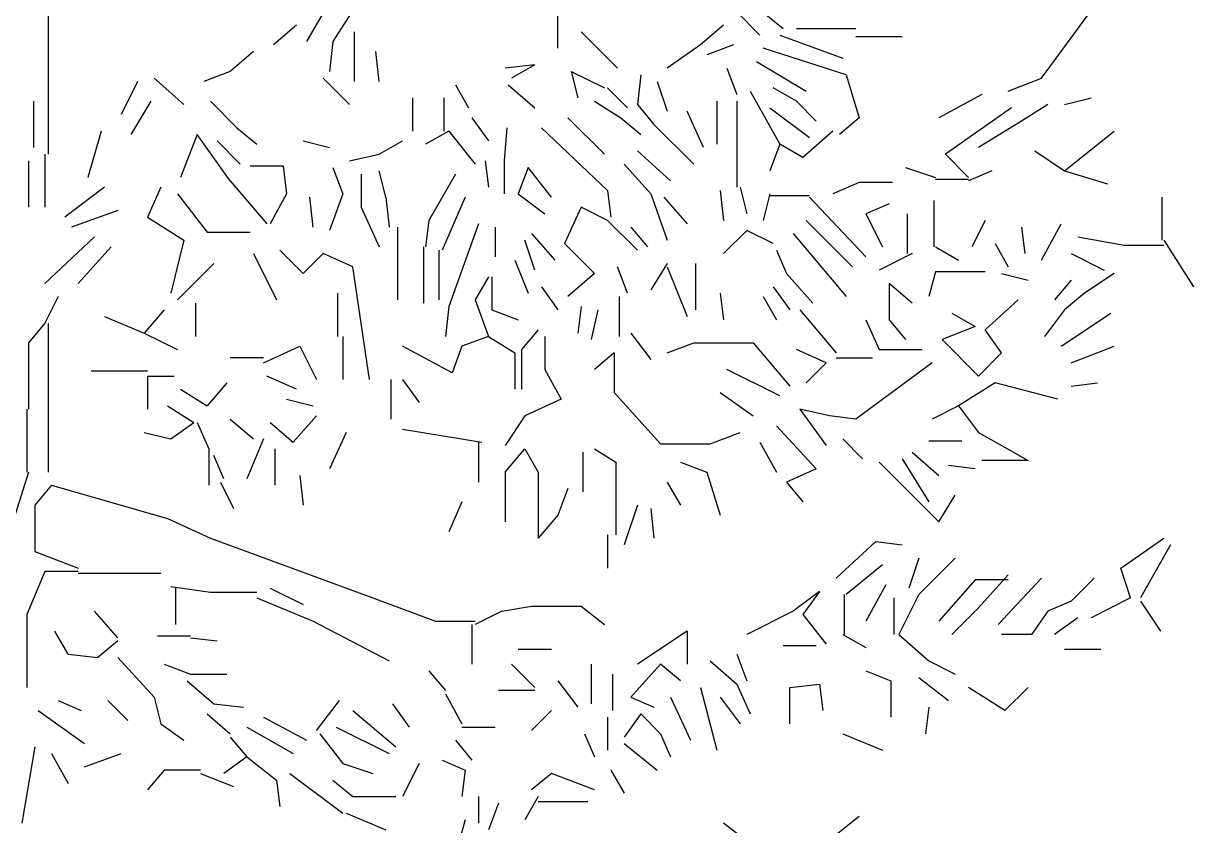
# Model space of a CAD drawing. Header units: metres. Extents: x -2.5 to 2, y 0 to 11.
# Drawn here: x 0.007 to 1.798, y 4.11 to 5.337 of the extents above; entities that cross this region are included whole.
import ezdxf

# ---------------------------------------------------------------- set-up
doc = ezdxf.new("R2010")
doc.units = ezdxf.units.M
doc.header["$LTSCALE"] = 0.2

msp = doc.modelspace()

# ---------------------------------------------------------------- linework, layer by layer
at = {"linetype": 'Continuous'}
for p, q in [((0.4805, 5.38), (0.4399, 5.3091)), ((0.4805, 5.38), (0.4399, 5.3091)), ((0.0448, 5.3699), (0.0448, 5.1369)), ((0.5159, 5.3648), (0.4805, 5.3091)), ((0.8249, 5.299), (0.8249, 5.3598)), ((1.0985, 5.3547), (1.134, 5.3192)), ((1.0985, 5.3547), (1.134, 5.3192)), ((1.1188, 5.3699), (1.1694, 5.3294)), ((1.5646, 5.2534), (1.6355, 5.3496)), ((0.4247, 5.3344), (0.3893, 5.304)), ((0.5134, 5.2483), (0.5134, 5.3243)), ((0.5134, 5.2483), (0.5134, 5.3243)), ((0.5134, 5.2483), (0.5134, 5.3243)), ((0.5134, 5.2483), (0.5134, 5.3243)), ((0.9161, 5.2686), (0.8604, 5.3243)), ((1.0782, 5.3344), (1.0428, 5.304)), ((1.0782, 5.3344), (1.0428, 5.304)), ((1.0782, 5.3344), (1.0428, 5.304)), ((1.0782, 5.3344), (1.0428, 5.304)), ((1.0782, 5.3344), (1.0428, 5.304)), ((1.0782, 5.3344), (1.0428, 5.304)), ((1.1644, 5.3192), (1.2606, 5.2838)), ((1.1644, 5.3192), (1.2606, 5.2838)), ((1.1644, 5.3192), (1.2606, 5.2838)), ((1.1897, 5.3294), (1.2809, 5.3294)), ((0.4805, 5.3091), (0.4754, 5.2635)), ((1.0428, 5.304), (0.9921, 5.2686)), ((1.0934, 5.304), (1.0529, 5.2888)), ((1.2809, 5.3167), (1.3518, 5.3167)), ((0.3589, 5.2939), (0.3234, 5.2635)), ((0.5514, 5.2483), (0.5463, 5.2939)), ((1.2657, 5.2584), (1.139, 5.299)), ((0.7895, 5.2736), (0.7439, 5.2686)), ((0.7895, 5.2736), (0.754, 5.2534)), ((0.7895, 5.2736), (0.754, 5.2534)), ((0.7895, 5.2736), (0.754, 5.2534)), ((0.7895, 5.2736), (0.754, 5.2534)), ((0.7895, 5.2736), (0.754, 5.2534)), ((0.7895, 5.2736), (0.754, 5.2534)), ((1.0833, 5.2686), (1.0985, 5.228)), ((1.0833, 5.2686), (1.0985, 5.228)), ((1.0833, 5.2686), (1.0985, 5.228)), ((1.1289, 5.2787), (1.2049, 5.2331)), ((0.1816, 5.2483), (0.1562, 5.1976)), ((0.2069, 5.2534), (0.2525, 5.2128)), ((0.3234, 5.2635), (0.2829, 5.2483)), ((0.4653, 5.2534), (0.5058, 5.2128)), ((0.8452, 5.2635), (0.8959, 5.2382)), ((0.8452, 5.2635), (0.8959, 5.2382)), ((0.8452, 5.2635), (0.8553, 5.223)), ((0.8452, 5.2635), (0.8553, 5.223)), ((0.8452, 5.2635), (0.8553, 5.223)), ((0.8452, 5.2635), (0.8553, 5.223)), ((0.8452, 5.2635), (0.8553, 5.223)), ((0.9516, 5.2584), (0.9465, 5.2128)), ((0.9769, 5.2483), (0.9921, 5.2027)), ((0.9769, 5.2483), (0.9921, 5.2027)), ((0.9769, 5.2483), (0.9921, 5.2027)), ((0.9769, 5.2483), (0.9921, 5.2027)), ((1.2657, 5.2584), (1.2859, 5.1926)), ((1.2657, 5.2584), (1.2859, 5.1926)), ((1.5139, 5.2331), (1.5646, 5.2534)), ((0.6679, 5.2432), (0.6882, 5.2078)), ((0.6679, 5.2432), (0.6882, 5.2078)), ((0.6679, 5.2432), (0.6882, 5.2078)), ((0.6679, 5.2432), (0.6882, 5.2078)), ((0.6679, 5.2432), (0.6882, 5.2078)), ((0.7489, 5.2432), (0.7895, 5.2078)), ((0.9009, 5.2382), (0.9313, 5.2078)), ((1.1188, 5.2331), (1.1644, 5.1521)), ((1.1188, 5.2331), (1.1644, 5.1521)), ((1.1188, 5.2331), (1.1644, 5.1521)), ((1.1188, 5.2331), (1.1644, 5.1521)), ((1.1188, 5.2331), (1.1644, 5.1521)), ((1.1188, 5.2331), (1.1644, 5.1521)), ((1.1897, 5.2179), (1.1542, 5.2382)), ((0.022, 5.2179), (0.022, 5.147)), ((0.022, 5.2179), (0.022, 5.147)), ((0.2018, 5.2179), (0.1714, 5.1672)), ((0.293, 5.2179), (0.3336, 5.1774)), ((0.602, 5.223), (0.602, 5.1723)), ((0.6502, 5.223), (0.6502, 5.1723)), ((0.8807, 5.2179), (0.9212, 5.1926)), ((0.8807, 5.2179), (0.9212, 5.1926)), ((0.8807, 5.2179), (0.9212, 5.1926)), ((0.8807, 5.2179), (0.9212, 5.1926)), ((0.9465, 5.2128), (0.9718, 5.1824)), ((1.0681, 5.2179), (1.0681, 5.1521)), ((1.0681, 5.2179), (1.0681, 5.1521)), ((1.0985, 5.2179), (1.0985, 5.0862)), ((1.1897, 5.2179), (1.2201, 5.1875)), ((1.4734, 5.228), (1.4075, 5.1926)), ((1.5747, 5.2128), (1.5342, 5.1875)), ((1.5747, 5.2128), (1.5342, 5.1875)), ((1.5747, 5.2128), (1.5342, 5.1875)), ((1.6, 5.2128), (1.6406, 5.223)), ((1.6, 5.2128), (1.6406, 5.223)), ((1.6, 5.2128), (1.6406, 5.223)), ((1.6, 5.2128), (1.6406, 5.223)), ((1.0478, 5.147), (1.0225, 5.2027)), ((1.0478, 5.147), (1.0225, 5.2027)), ((1.1492, 5.2078), (1.21, 5.1622)), ((1.519, 5.2078), (1.4177, 5.1369)), ((1.519, 5.2078), (1.4177, 5.1369)), ((1.519, 5.2078), (1.4177, 5.1369)), ((1.519, 5.2078), (1.4177, 5.1369)), ((0.3336, 5.1774), (0.3639, 5.1521)), ((0.6932, 5.1926), (0.7186, 5.1571)), ((0.6932, 5.1926), (0.7186, 5.1571)), ((0.7464, 5.1774), (0.7426, 5.1267)), ((0.7996, 5.1774), (0.9009, 5.0811)), ((0.7996, 5.1774), (0.9009, 5.0811)), ((0.8401, 5.1926), (0.8959, 5.1369)), ((0.8401, 5.1926), (0.8959, 5.1369)), ((0.9212, 5.1926), (0.9516, 5.1672)), ((0.9212, 5.1926), (0.9516, 5.1672)), ((0.9212, 5.1926), (0.9516, 5.1672)), ((0.9718, 5.1824), (1.0326, 5.1217)), ((0.9718, 5.1824), (1.0326, 5.1217)), ((0.9718, 5.1824), (1.0326, 5.1217)), ((0.9718, 5.1824), (1.0326, 5.1217)), ((1.2859, 5.1926), (1.2555, 5.1672)), ((1.2859, 5.1926), (1.2555, 5.1672)), ((1.5342, 5.1875), (1.4683, 5.147)), ((0.1258, 5.1723), (0.1056, 5.1014)), ((0.2728, 5.1672), (0.2474, 5.1014)), ((0.3234, 5.0963), (0.2728, 5.1672)), ((0.6578, 5.1723), (0.6223, 5.1521)), ((0.6578, 5.1723), (0.6223, 5.1521)), ((0.6578, 5.1723), (0.6223, 5.1521)), ((0.6578, 5.1723), (0.6983, 5.1217)), ((1.2454, 5.1723), (1.1998, 5.1318)), ((1.2454, 5.1723), (1.1998, 5.1318)), ((1.2454, 5.1723), (1.1998, 5.1318)), ((1.6, 5.1115), (1.676, 5.1723)), ((0.3031, 5.1571), (0.3386, 5.1217)), ((0.3031, 5.1571), (0.3386, 5.1217)), ((0.4349, 5.1571), (0.4754, 5.147)), ((0.5514, 5.1369), (0.5868, 5.1571)), ((0.9465, 5.1419), (0.9972, 5.0963)), ((1.1644, 5.1521), (1.1492, 5.1115)), ((1.1644, 5.1521), (1.1492, 5.1115)), ((1.1644, 5.1521), (1.1492, 5.1115)), ((1.1644, 5.1521), (1.1492, 5.1115)), ((1.1644, 5.1521), (1.1492, 5.1115)), ((1.1644, 5.1521), (1.1492, 5.1115)), ((1.1998, 5.1318), (1.1644, 5.1521)), ((1.1998, 5.1318), (1.1644, 5.1521)), ((1.1998, 5.1318), (1.1644, 5.1521)), ((1.5544, 5.1419), (1.6, 5.1115)), ((0.0144, 5.1267), (0.0144, 5.0558)), ((0.0144, 5.1267), (0.0144, 5.0558)), ((0.0397, 5.1369), (0.0397, 5.0558)), ((0.0397, 5.1369), (0.0397, 5.0558)), ((0.0397, 5.1369), (0.0397, 5.0558)), ((0.5058, 5.1267), (0.5514, 5.1369)), ((0.7135, 5.1267), (0.7186, 5.0862)), ((0.7135, 5.1267), (0.7186, 5.0862)), ((0.7135, 5.1267), (0.7186, 5.0862)), ((0.7135, 5.1267), (0.7186, 5.0862)), ((0.7135, 5.1267), (0.7186, 5.0862)), ((0.7426, 5.1267), (0.7426, 5.0761)), ((1.4177, 5.1369), (1.4531, 5.1014)), ((1.4177, 5.1369), (1.4531, 5.1014)), ((1.4177, 5.1369), (1.4531, 5.1014)), ((1.4177, 5.1369), (1.4531, 5.1014)), ((0.3538, 5.1191), (0.4045, 5.1191)), ((0.4045, 5.1191), (0.4095, 5.0761)), ((0.4805, 5.1166), (0.4957, 5.0761)), ((0.4805, 5.1166), (0.4957, 5.0761)), ((0.5235, 5.1065), (0.5235, 5.0558)), ((0.5615, 5.071), (0.5514, 5.1115)), ((0.6679, 5.1065), (0.6274, 5.0355)), ((0.6679, 5.1065), (0.6274, 5.0355)), ((0.7794, 5.1166), (0.7642, 5.0761)), ((0.7794, 5.1166), (0.7642, 5.0761)), ((0.7794, 5.1166), (0.7642, 5.0761)), ((0.8148, 5.071), (0.7794, 5.1166)), ((0.8148, 5.071), (0.7794, 5.1166)), ((0.8148, 5.071), (0.7794, 5.1166)), ((0.9263, 5.1217), (0.9668, 5.0761)), ((0.9263, 5.1217), (0.9668, 5.0761)), ((0.9263, 5.1217), (0.9668, 5.0761)), ((1.3569, 5.1166), (1.4025, 5.1014)), ((1.4886, 5.1115), (1.4531, 5.0963)), ((1.4886, 5.1115), (1.4531, 5.0963)), ((1.6, 5.1115), (1.6659, 5.0913)), ((1.6, 5.1115), (1.6659, 5.0913)), ((0.1309, 5.0862), (0.0701, 5.0406)), ((0.217, 5.0862), (0.1968, 5.0406)), ((0.217, 5.0862), (0.1968, 5.0406)), ((0.217, 5.0862), (0.1968, 5.0406)), ((0.3234, 5.0963), (0.3791, 5.0305)), ((0.3234, 5.0963), (0.3791, 5.0305)), ((1.1036, 5.0862), (1.1137, 5.0457)), ((1.1036, 5.0862), (1.1137, 5.0457)), ((1.2859, 5.0938), (1.2454, 5.0761)), ((1.2859, 5.0938), (1.2454, 5.0761)), ((1.3366, 5.0938), (1.2859, 5.0938)), ((1.3366, 5.0938), (1.2859, 5.0938)), ((1.4025, 5.0989), (1.4531, 5.0989)), ((1.4025, 5.0989), (1.4531, 5.0989)), ((0.2424, 5.0761), (0.288, 5.0178)), ((0.4095, 5.0761), (0.3842, 5.0305)), ((0.4501, 5.0254), (0.445, 5.071)), ((0.4501, 5.0254), (0.445, 5.071)), ((0.4957, 5.0761), (0.4754, 5.0203)), ((0.4957, 5.0761), (0.4754, 5.0203)), ((0.5615, 5.071), (0.5666, 5.0254)), ((0.5615, 5.071), (0.5666, 5.0254)), ((0.5615, 5.071), (0.5666, 5.0254)), ((0.5615, 5.071), (0.5666, 5.0254)), ((0.5615, 5.071), (0.5666, 5.0254)), ((0.6831, 5.071), (0.6476, 4.9899)), ((0.6831, 5.071), (0.6476, 4.9899)), ((0.6831, 5.071), (0.6476, 4.9899)), ((0.7642, 5.0761), (0.8047, 5.0457)), ((0.7642, 5.0761), (0.8047, 5.0457)), ((0.7642, 5.0761), (0.8047, 5.0457)), ((0.9009, 5.0811), (0.906, 5.0406)), ((0.9009, 5.0811), (0.906, 5.0406)), ((0.9668, 5.0761), (0.9921, 5.0051)), ((0.9668, 5.0761), (0.9921, 5.0051)), ((0.9668, 5.0761), (0.9921, 5.0051)), ((0.9871, 5.071), (1.0225, 5.0305)), ((0.9871, 5.071), (1.0225, 5.0305)), ((0.9871, 5.071), (1.0225, 5.0305)), ((1.0732, 5.0811), (1.0782, 5.0355)), ((1.1492, 5.0761), (1.139, 5.0355)), ((1.1492, 5.0735), (1.21, 5.0735)), ((1.21, 5.071), (1.2961, 4.9798)), ((1.7495, 5.0051), (1.7495, 5.071)), ((1.7495, 5.0051), (1.7495, 5.071)), ((0.1512, 5.0507), (0.0802, 5.0254)), ((0.1512, 5.0507), (0.0802, 5.0254)), ((0.1512, 5.0507), (0.0802, 5.0254)), ((0.5235, 5.0558), (0.5514, 4.995)), ((0.8604, 5.0558), (0.8351, 5.0001)), ((0.9009, 5.0355), (0.8604, 5.0558)), ((1.3315, 5.0609), (1.2961, 5.0457)), ((1.3315, 5.0609), (1.2961, 5.0457)), ((1.3999, 5.0659), (1.3999, 4.995)), ((0.1968, 5.0406), (0.2525, 5.0051)), ((0.1968, 5.0406), (0.2525, 5.0051)), ((0.1968, 5.0406), (0.2525, 5.0051)), ((0.6274, 5.0355), (0.6223, 4.995)), ((0.9009, 5.0355), (0.9465, 4.9899)), ((0.9009, 5.0355), (0.9465, 4.9899)), ((0.9009, 5.0355), (0.9465, 4.9899)), ((0.9009, 5.0355), (0.9465, 4.9899)), ((0.9009, 5.0355), (0.9465, 4.9899)), ((0.9009, 5.0355), (0.9465, 4.9899)), ((1.2049, 5.0355), (1.2758, 4.9646)), ((1.2049, 5.0355), (1.2758, 4.9646)), ((1.2049, 5.0355), (1.2758, 4.9646)), ((1.2049, 5.0355), (1.2758, 4.9646)), ((1.2961, 5.0457), (1.3214, 4.995)), ((1.2961, 5.0457), (1.3214, 4.995)), ((1.3594, 5.0457), (1.3594, 4.9849)), ((1.4784, 5.0355), (1.4582, 4.995)), ((0.288, 5.0178), (0.3538, 5.0178)), ((0.5792, 5.0254), (0.5792, 4.914)), ((0.5792, 5.0254), (0.5792, 4.914)), ((0.5792, 5.0254), (0.5792, 4.914)), ((0.5792, 5.0254), (0.5792, 4.914)), ((0.5792, 5.0254), (0.5792, 4.914)), ((0.5792, 5.0254), (0.5792, 4.914)), ((0.5792, 5.0254), (0.5792, 4.914)), ((0.7034, 5.0305), (0.6578, 4.9038)), ((0.7287, 5.0254), (0.7287, 4.9798)), ((0.7844, 5.0153), (0.8199, 4.9747)), ((0.9364, 5.0254), (0.9617, 4.995)), ((1.1137, 5.0203), (1.0782, 4.9849)), ((1.1137, 5.0203), (1.0782, 4.9849)), ((1.1137, 5.0203), (1.0782, 4.9849)), ((1.1137, 5.0203), (1.0782, 4.9849)), ((1.1542, 5.0001), (1.1137, 5.0203)), ((1.1542, 5.0001), (1.1137, 5.0203)), ((1.1542, 5.0001), (1.1137, 5.0203)), ((1.1542, 5.0001), (1.1137, 5.0203)), ((1.1846, 5.0153), (1.2657, 4.919)), ((1.1846, 5.0153), (1.2657, 4.919)), ((1.5342, 5.0254), (1.5392, 4.9849)), ((1.5646, 4.9747), (1.595, 5.0305)), ((0.1157, 5.0102), (0.0397, 4.9393)), ((0.2525, 5.0051), (0.2322, 4.9241)), ((0.2525, 5.0051), (0.2322, 4.9241)), ((0.2525, 5.0051), (0.2322, 4.9241)), ((0.7895, 4.9595), (0.7743, 5.0051)), ((0.8351, 5.0001), (0.8807, 4.9545)), ((1.4937, 5.0001), (1.5139, 4.9646)), ((1.4937, 5.0001), (1.5139, 4.9646)), ((1.4937, 5.0001), (1.5139, 4.9646)), ((1.4937, 5.0001), (1.5139, 4.9646)), ((1.4937, 5.0001), (1.5139, 4.9646)), ((1.6203, 5.0102), (1.6912, 4.9975)), ((1.6912, 4.9975), (1.752, 4.9975)), ((1.752, 5.0051), (1.7976, 4.9342)), ((0.0904, 4.9393), (0.141, 4.995)), ((0.3589, 4.9849), (0.3943, 4.914)), ((0.3589, 4.9849), (0.3943, 4.914)), ((0.3589, 4.9849), (0.3943, 4.914)), ((0.3589, 4.9849), (0.3943, 4.914)), ((0.4349, 4.9545), (0.3994, 4.9899)), ((0.4653, 4.9849), (0.4349, 4.9545)), ((0.5109, 4.9646), (0.4653, 4.9849)), ((0.6198, 4.9089), (0.6198, 4.995)), ((0.6198, 4.9089), (0.6198, 4.995)), ((0.6198, 4.9089), (0.6198, 4.995)), ((0.6198, 4.9089), (0.6198, 4.995)), ((0.6198, 4.9089), (0.6198, 4.995)), ((0.6198, 4.9089), (0.6198, 4.995)), ((0.6198, 4.9089), (0.6198, 4.995)), ((0.6426, 4.9899), (0.6426, 4.914)), ((0.6426, 4.9899), (0.6426, 4.914)), ((0.6426, 4.9899), (0.6426, 4.914)), ((0.6426, 4.9899), (0.6426, 4.914)), ((0.6426, 4.9899), (0.6426, 4.914)), ((0.6426, 4.9899), (0.6426, 4.914)), ((0.6426, 4.9899), (0.6426, 4.914)), ((0.6426, 4.9899), (0.6426, 4.914)), ((1.1593, 4.9899), (1.1745, 4.9545)), ((1.367, 4.9849), (1.3163, 4.9595)), ((1.4025, 4.995), (1.4379, 4.9747)), ((1.6102, 4.9849), (1.6608, 4.9595)), ((1.6102, 4.9849), (1.6608, 4.9595)), ((1.6102, 4.9849), (1.6608, 4.9595)), ((1.6102, 4.9849), (1.6608, 4.9595)), ((1.6102, 4.9849), (1.6608, 4.9595)), ((0.2981, 4.9697), (0.2424, 4.914)), ((0.5362, 4.7924), (0.5109, 4.9646)), ((0.7591, 4.9747), (0.7794, 4.9241)), ((0.7591, 4.9747), (0.7794, 4.9241)), ((0.7591, 4.9747), (0.7794, 4.9241)), ((0.9313, 4.9241), (0.9161, 4.9646)), ((0.9313, 4.9241), (0.9161, 4.9646)), ((0.9313, 4.9241), (0.9161, 4.9646)), ((0.9921, 4.9697), (0.9668, 4.9292)), ((0.9921, 4.9697), (0.9668, 4.9292)), ((0.9921, 4.9697), (0.9668, 4.9292)), ((0.9921, 4.9697), (0.9668, 4.9292)), ((0.9921, 4.9697), (0.9668, 4.9292)), ((0.9921, 4.9646), (1.0225, 4.8886)), ((0.9921, 4.9646), (1.0225, 4.8886)), ((1.0352, 4.9697), (1.0352, 4.8988)), ((0.7186, 4.9494), (0.6983, 4.914)), ((0.7186, 4.9494), (0.6983, 4.914)), ((0.7236, 4.9494), (0.7236, 4.8988)), ((0.8807, 4.9545), (0.8401, 4.919)), ((0.8807, 4.9545), (0.8401, 4.919)), ((0.8807, 4.9545), (0.8401, 4.919)), ((1.1745, 4.9545), (1.215, 4.9089)), ((1.1745, 4.9545), (1.215, 4.9089)), ((1.4025, 4.957), (1.3923, 4.919)), ((1.4784, 4.957), (1.4025, 4.957)), ((1.5038, 4.9545), (1.5443, 4.9443)), ((1.6102, 4.9443), (1.5848, 4.914)), ((1.676, 4.9545), (1.6304, 4.9241)), ((1.676, 4.9545), (1.6304, 4.9241)), ((1.676, 4.9545), (1.6304, 4.9241)), ((1.676, 4.9545), (1.6304, 4.9241)), ((1.676, 4.9545), (1.6304, 4.9241)), ((0.7996, 4.9342), (0.8249, 4.8988)), ((1.1542, 4.9342), (1.1796, 4.8988)), ((1.1542, 4.9342), (1.1796, 4.8988)), ((1.367, 4.9089), (1.3315, 4.9393)), ((1.3315, 4.9393), (1.3315, 4.8836)), ((1.367, 4.9089), (1.3315, 4.9393)), ((1.3315, 4.9393), (1.3315, 4.8836)), ((0.06, 4.919), (0.0397, 4.8785)), ((0.2702, 4.9089), (0.2702, 4.8582)), ((0.2702, 4.9089), (0.2702, 4.8582)), ((0.4881, 4.8582), (0.4881, 4.9241)), ((0.4881, 4.8582), (0.4881, 4.9241)), ((0.4881, 4.8582), (0.4881, 4.9241)), ((0.4881, 4.8582), (0.4881, 4.9241)), ((0.4881, 4.8582), (0.4881, 4.9241)), ((0.4881, 4.8582), (0.4881, 4.9241)), ((0.6983, 4.914), (0.7186, 4.8582)), ((0.6983, 4.914), (0.7186, 4.8582)), ((0.9187, 4.919), (0.9187, 4.8582)), ((1.0732, 4.9241), (1.0782, 4.8836)), ((1.139, 4.919), (1.1593, 4.8836)), ((1.139, 4.919), (1.1593, 4.8836)), ((1.5291, 4.914), (1.4784, 4.8684)), ((1.6304, 4.9241), (1.6, 4.8988)), ((0.2221, 4.8988), (0.1917, 4.8633)), ((0.6578, 4.9038), (0.6527, 4.8582)), ((0.6578, 4.9038), (0.6527, 4.8582)), ((0.6578, 4.9038), (0.6527, 4.8582)), ((0.7236, 4.8988), (0.7642, 4.8836)), ((0.8604, 4.9038), (0.8553, 4.8633)), ((0.8857, 4.8988), (0.8756, 4.8532)), ((0.8857, 4.8988), (0.8756, 4.8532)), ((0.8857, 4.8988), (0.8756, 4.8532)), ((1.1948, 4.8988), (1.2505, 4.8329)), ((1.1948, 4.8988), (1.2505, 4.8329)), ((1.4278, 4.8937), (1.4632, 4.8734)), ((1.6, 4.8988), (1.5696, 4.8582)), ((1.595, 4.843), (1.671, 4.8937)), ((0.0397, 4.8785), (0.0144, 4.8481)), ((0.0448, 4.8785), (0.0448, 4.7772)), ((0.1309, 4.8886), (0.1917, 4.8633)), ((1.2961, 4.8836), (1.3163, 4.838)), ((1.3315, 4.8836), (1.3569, 4.8532)), ((1.3315, 4.8836), (1.3569, 4.8532)), ((1.4632, 4.8734), (1.4126, 4.8532)), ((1.4632, 4.8734), (1.4126, 4.8532)), ((0.1917, 4.8633), (0.2424, 4.838)), ((0.4957, 4.8582), (0.4957, 4.7924)), ((0.4957, 4.8582), (0.4957, 4.7924)), ((0.4957, 4.8582), (0.4957, 4.7924)), ((0.7186, 4.8582), (0.678, 4.843)), ((0.7186, 4.8582), (0.7591, 4.8329)), ((0.7945, 4.8684), (0.7692, 4.838)), ((0.7945, 4.8684), (0.7692, 4.838)), ((0.7945, 4.8684), (0.7692, 4.838)), ((0.7945, 4.8684), (0.7692, 4.838)), ((0.8047, 4.8582), (0.8047, 4.8076)), ((0.8047, 4.8582), (0.8047, 4.8076)), ((0.9364, 4.8633), (0.9668, 4.8228)), ((1.4126, 4.8532), (1.4683, 4.7974)), ((1.4126, 4.8532), (1.4683, 4.7974)), ((1.5038, 4.8329), (1.4784, 4.8684)), ((1.5038, 4.8329), (1.4784, 4.8684)), ((0.0144, 4.8481), (0.0144, 4.7468)), ((0.3741, 4.8177), (0.4298, 4.843)), ((0.3741, 4.8177), (0.4298, 4.843)), ((0.4298, 4.843), (0.4551, 4.7924)), ((0.4298, 4.843), (0.4551, 4.7924)), ((0.6628, 4.8025), (0.5868, 4.843)), ((0.678, 4.843), (0.6628, 4.8025)), ((0.7692, 4.838), (0.7692, 4.7772)), ((0.7692, 4.838), (0.7692, 4.7772)), ((0.7692, 4.838), (0.7692, 4.7772)), ((0.7692, 4.838), (0.7692, 4.7772)), ((0.9921, 4.8329), (1.0326, 4.8481)), ((1.0326, 4.8481), (1.1238, 4.8481)), ((1.1238, 4.8481), (1.1796, 4.7822)), ((1.2353, 4.8177), (1.1897, 4.838)), ((1.3163, 4.838), (1.3822, 4.838)), ((1.3163, 4.838), (1.3822, 4.838)), ((1.6102, 4.8177), (1.676, 4.843)), ((0.3741, 4.8253), (0.3234, 4.8253)), ((0.3741, 4.8253), (0.3234, 4.8253)), ((0.3741, 4.8253), (0.3234, 4.8253)), ((0.3741, 4.8253), (0.3234, 4.8253)), ((0.3741, 4.8253), (0.3234, 4.8253)), ((0.7591, 4.8329), (0.7591, 4.7772)), ((0.9111, 4.8329), (0.8807, 4.8076)), ((0.9111, 4.8329), (0.9111, 4.7721)), ((1.2353, 4.8177), (1.2049, 4.7873)), ((1.2353, 4.8177), (1.2049, 4.7873)), ((1.2505, 4.8253), (1.3062, 4.8253)), ((1.3974, 4.8177), (1.2809, 4.7316)), ((1.3974, 4.8177), (1.2809, 4.7316)), ((1.4683, 4.7974), (1.5038, 4.8329)), ((1.4683, 4.7974), (1.5038, 4.8329)), ((0.1968, 4.805), (0.1107, 4.805)), ((0.1968, 4.805), (0.1107, 4.805)), ((0.1968, 4.805), (0.1107, 4.805)), ((0.8047, 4.8076), (0.83, 4.762)), ((1.1644, 4.767), (1.0833, 4.8076)), ((0.1968, 4.7974), (0.1968, 4.7468)), ((0.1968, 4.7974), (0.2373, 4.7974)), ((0.1968, 4.7974), (0.2373, 4.7974)), ((0.3183, 4.7873), (0.288, 4.7518)), ((0.3183, 4.7873), (0.288, 4.7518)), ((0.4247, 4.7772), (0.3791, 4.7974)), ((0.4247, 4.7772), (0.3791, 4.7974)), ((0.5691, 4.7924), (0.5691, 4.7316)), ((0.5868, 4.7924), (0.6122, 4.7569)), ((1.4937, 4.7873), (1.4379, 4.7518)), ((1.4937, 4.7873), (1.4379, 4.7518)), ((1.4937, 4.7873), (1.4379, 4.7518)), ((1.4937, 4.7873), (1.4379, 4.7518)), ((1.5899, 4.762), (1.4937, 4.7873)), ((1.5899, 4.762), (1.4937, 4.7873)), ((1.5899, 4.762), (1.4937, 4.7873)), ((1.5899, 4.762), (1.4937, 4.7873)), ((1.6102, 4.7822), (1.6507, 4.7873)), ((1.6102, 4.7822), (1.6507, 4.7873)), ((0.0448, 4.7772), (0.0448, 4.6505)), ((0.2474, 4.7772), (0.288, 4.7518)), ((0.2474, 4.7772), (0.288, 4.7518)), ((0.9111, 4.7721), (0.982, 4.6936)), ((1.0732, 4.7721), (1.1238, 4.7366)), ((0.0119, 4.7468), (0.0119, 4.6505)), ((0.0119, 4.7468), (0.0119, 4.6505)), ((0.0119, 4.7468), (0.0119, 4.6505)), ((0.0119, 4.7468), (0.0119, 4.6505)), ((0.2272, 4.7518), (0.2677, 4.7265)), ((0.2272, 4.7518), (0.2677, 4.7265)), ((0.2272, 4.7518), (0.2677, 4.7265)), ((0.2272, 4.7518), (0.2677, 4.7265)), ((0.2272, 4.7518), (0.2677, 4.7265)), ((0.4095, 4.762), (0.4501, 4.7518)), ((0.83, 4.762), (0.7743, 4.7366)), ((1.2403, 4.7366), (1.1948, 4.7468)), ((1.2403, 4.7366), (1.1948, 4.7468)), ((1.1948, 4.7468), (1.2353, 4.6911)), ((1.1948, 4.7468), (1.2353, 4.6911)), ((1.4379, 4.7518), (1.3974, 4.7316)), ((1.4379, 4.7518), (1.4683, 4.7113)), ((1.4379, 4.7518), (1.4683, 4.7113)), ((1.4379, 4.7518), (1.4683, 4.7113)), ((1.4379, 4.7518), (1.4683, 4.7113)), ((1.4379, 4.7518), (1.4683, 4.7113)), ((1.4379, 4.7518), (1.4683, 4.7113)), ((1.4379, 4.7518), (1.4683, 4.7113)), ((0.3234, 4.7316), (0.3589, 4.7012)), ((0.3234, 4.7316), (0.3589, 4.7012)), ((0.4551, 4.7366), (0.4197, 4.6961)), ((0.7743, 4.7366), (0.7439, 4.6911)), ((0.7743, 4.7366), (0.7439, 4.6911)), ((0.7743, 4.7366), (0.7439, 4.6911)), ((1.2809, 4.7316), (1.2403, 4.7366)), ((1.2809, 4.7316), (1.2403, 4.7366)), ((0.1917, 4.7113), (0.2322, 4.7012)), ((0.2322, 4.7012), (0.2677, 4.7265)), ((0.2728, 4.7265), (0.2905, 4.686)), ((0.3842, 4.7265), (0.4197, 4.6961)), ((0.5007, 4.7113), (0.4754, 4.6556)), ((0.5868, 4.7164), (0.7084, 4.6961)), ((1.058, 4.6936), (1.1036, 4.7113)), ((1.1593, 4.7214), (1.2201, 4.6556)), ((1.1593, 4.7214), (1.2201, 4.6556)), ((1.4683, 4.7113), (1.5443, 4.6683)), ((0.3741, 4.7012), (0.3487, 4.6404)), ((0.3741, 4.7012), (0.3487, 4.6404)), ((0.3741, 4.7012), (0.3487, 4.6404)), ((0.3741, 4.7012), (0.3487, 4.6404)), ((0.3741, 4.7012), (0.3487, 4.6404)), ((0.7034, 4.6961), (0.7034, 4.6353)), ((0.7034, 4.6961), (0.7034, 4.6353)), ((0.7034, 4.6961), (0.7034, 4.6353)), ((0.982, 4.6936), (1.058, 4.6936)), ((1.134, 4.6961), (1.1593, 4.6505)), ((1.2606, 4.7012), (1.291, 4.6708)), ((1.2606, 4.7012), (1.291, 4.6708)), ((1.2606, 4.7012), (1.291, 4.6708)), ((1.2606, 4.7012), (1.291, 4.6708)), ((1.3923, 4.6986), (1.443, 4.6986)), ((0.2905, 4.686), (0.2905, 4.6303)), ((0.3133, 4.6404), (0.2981, 4.6759)), ((0.3133, 4.6404), (0.2981, 4.6759)), ((0.3918, 4.686), (0.3918, 4.6303)), ((0.3918, 4.686), (0.3918, 4.6303)), ((0.3918, 4.686), (0.3918, 4.6303)), ((0.3918, 4.686), (0.3918, 4.6303)), ((0.3918, 4.686), (0.3918, 4.6303)), ((0.3918, 4.686), (0.3918, 4.6303)), ((0.7439, 4.6505), (0.7743, 4.686)), ((0.7439, 4.6505), (0.7743, 4.686)), ((0.7439, 4.6505), (0.7743, 4.686)), ((0.7743, 4.686), (0.7945, 4.6505)), ((0.7743, 4.686), (0.7945, 4.6505)), ((0.7743, 4.686), (0.7945, 4.6505)), ((0.8629, 4.6809), (0.8629, 4.6201)), ((0.8629, 4.6809), (0.8629, 4.6201)), ((0.8807, 4.686), (0.9136, 4.6657)), ((0.8807, 4.686), (0.9136, 4.6657)), ((0.8807, 4.686), (0.9136, 4.6657)), ((0.8807, 4.686), (0.9136, 4.6657)), ((0.8807, 4.686), (0.9136, 4.6657)), ((1.367, 4.6809), (1.4075, 4.6455)), ((1.367, 4.6809), (1.4075, 4.6455)), ((0.9136, 4.6657), (0.9136, 4.5543)), ((0.9136, 4.6657), (0.9136, 4.5543)), ((0.9136, 4.6657), (0.9136, 4.5543)), ((0.9136, 4.6657), (0.9136, 4.5543)), ((0.9136, 4.6657), (0.9136, 4.5543)), ((1.0124, 4.6657), (1.0529, 4.6505)), ((1.0124, 4.6657), (1.0529, 4.6505)), ((1.3163, 4.6657), (1.4075, 4.5745)), ((1.3163, 4.6657), (1.4075, 4.5745)), ((1.3163, 4.6657), (1.4075, 4.5745)), ((1.3518, 4.6708), (1.3923, 4.6049)), ((1.3518, 4.6708), (1.3923, 4.6049)), ((1.4632, 4.6556), (1.4227, 4.6607)), ((1.4632, 4.6556), (1.4227, 4.6607)), ((1.5443, 4.6683), (1.4734, 4.6683)), ((0.0144, 4.6505), (-0.0109, 4.5695)), ((0.0144, 4.6505), (-0.0109, 4.5695)), ((0.4298, 4.6455), (0.4349, 4.5999)), ((0.7439, 4.6505), (0.7439, 4.5745)), ((0.7945, 4.6505), (0.7945, 4.5492)), ((0.7945, 4.6505), (0.7945, 4.5492)), ((0.7945, 4.6505), (0.7945, 4.5492)), ((1.0529, 4.6505), (1.0732, 4.5847)), ((1.0529, 4.6505), (1.0732, 4.5847)), ((1.2201, 4.6556), (1.1745, 4.6353)), ((1.2201, 4.6556), (1.1745, 4.6353)), ((1.2201, 4.6556), (1.1745, 4.6353)), ((1.2201, 4.6556), (1.1745, 4.6353)), ((1.2201, 4.6556), (1.1745, 4.6353)), ((1.2201, 4.6556), (1.1745, 4.6353)), ((1.2201, 4.6556), (1.1745, 4.6353)), ((1.2201, 4.6556), (1.1745, 4.6353)), ((1.2201, 4.6556), (1.1745, 4.6353)), ((1.2201, 4.6556), (1.1745, 4.6353)), ((0.0498, 4.6303), (0.0245, 4.5999)), ((0.0498, 4.6303), (0.2272, 4.5796)), ((0.0498, 4.6303), (0.2272, 4.5796)), ((0.0498, 4.6303), (0.2272, 4.5796)), ((0.0498, 4.6303), (0.2272, 4.5796)), ((0.0498, 4.6303), (0.2272, 4.5796)), ((0.0498, 4.6303), (0.2272, 4.5796)), ((0.3082, 4.6353), (0.3285, 4.5948)), ((0.3082, 4.6353), (0.3285, 4.5948)), ((0.8401, 4.6252), (0.8249, 4.5847)), ((0.8401, 4.6252), (0.8249, 4.5847)), ((0.9921, 4.6353), (1.0124, 4.5999)), ((1.1745, 4.6353), (1.1998, 4.6049)), ((0.678, 4.6049), (0.6578, 4.5593)), ((1.4075, 4.5745), (1.4329, 4.6151)), ((1.4075, 4.5745), (1.4329, 4.6151)), ((1.4075, 4.5745), (1.4329, 4.6151)), ((0.0245, 4.5999), (0.0245, 4.5289)), ((0.8249, 4.5847), (0.7945, 4.5492)), ((0.8249, 4.5847), (0.7945, 4.5492)), ((0.9465, 4.5999), (0.9263, 4.5391)), ((0.9465, 4.5999), (0.9263, 4.5391)), ((0.9465, 4.5999), (0.9263, 4.5391)), ((0.9668, 4.5948), (0.9718, 4.5492)), ((0.2272, 4.5796), (0.293, 4.5492)), ((0.2272, 4.5796), (0.293, 4.5492)), ((0.2272, 4.5796), (0.293, 4.5492)), ((0.2272, 4.5796), (0.293, 4.5492)), ((0.2272, 4.5796), (0.293, 4.5492)), ((0.2272, 4.5796), (0.293, 4.5492)), ((0.293, 4.5492), (0.5413, 4.458)), ((0.293, 4.5492), (0.5413, 4.458)), ((0.293, 4.5492), (0.5413, 4.458)), ((0.293, 4.5492), (0.5413, 4.458)), ((0.293, 4.5492), (0.5413, 4.458)), ((0.293, 4.5492), (0.5413, 4.458)), ((0.9009, 4.5543), (0.9009, 4.5036)), ((0.9009, 4.5543), (0.9009, 4.5036)), ((1.6861, 4.5036), (1.752, 4.5492)), ((1.2505, 4.4884), (1.3113, 4.5441)), ((1.3113, 4.5441), (1.3518, 4.5391)), ((1.7621, 4.5391), (1.7166, 4.458)), ((0.0245, 4.5289), (0.0904, 4.5036)), ((1.3771, 4.5188), (1.3619, 4.4732)), ((1.3771, 4.4631), (1.4329, 4.5188)), ((0.0397, 4.4985), (0.0119, 4.4327)), ((0.0397, 4.4985), (0.0119, 4.4327)), ((0.0397, 4.4985), (0.0119, 4.4327)), ((0.0904, 4.4985), (0.0397, 4.4985)), ((0.0904, 4.4985), (0.0397, 4.4985)), ((0.0904, 4.4985), (0.0397, 4.4985)), ((0.0904, 4.496), (0.217, 4.496)), ((1.3214, 4.5087), (1.2657, 4.4631)), ((1.3214, 4.5087), (1.2657, 4.4631)), ((1.3214, 4.5087), (1.2657, 4.4631)), ((1.7013, 4.458), (1.6861, 4.5036)), ((1.3265, 4.4783), (1.2961, 4.4226)), ((1.3265, 4.4783), (1.2961, 4.4226)), ((1.3265, 4.4783), (1.2961, 4.4226)), ((1.3265, 4.4783), (1.2961, 4.4226)), ((1.4632, 4.4859), (1.4075, 4.4226)), ((1.5139, 4.4859), (1.4632, 4.4859)), ((1.5139, 4.4935), (1.4683, 4.4428)), ((1.4987, 4.4175), (1.5646, 4.4884)), ((1.6102, 4.453), (1.6456, 4.4884)), ((0.2322, 4.4757), (0.293, 4.4669)), ((0.2322, 4.4757), (0.293, 4.4669)), ((0.2398, 4.4732), (0.2398, 4.4175)), ((0.293, 4.4669), (0.3639, 4.4669)), ((0.293, 4.4669), (0.3639, 4.4669)), ((0.3842, 4.4732), (0.4349, 4.4479)), ((0.3842, 4.4732), (0.4349, 4.4479)), ((0.3842, 4.4732), (0.4349, 4.4479)), ((0.3842, 4.4732), (0.4349, 4.4479)), ((0.3842, 4.4732), (0.4349, 4.4479)), ((0.3842, 4.4732), (0.4349, 4.4479)), ((1.2252, 4.4681), (1.1846, 4.4378)), ((1.2252, 4.4681), (1.1998, 4.4327)), ((1.2252, 4.4681), (1.1998, 4.4327)), ((1.2631, 4.4631), (1.2631, 4.4023)), ((1.2631, 4.4631), (1.2631, 4.4023)), ((1.3771, 4.4631), (1.3467, 4.4023)), ((1.3771, 4.4631), (1.3467, 4.4023)), ((0.3639, 4.458), (0.4501, 4.4226)), ((0.5413, 4.458), (0.6375, 4.4226)), ((0.5413, 4.458), (0.6375, 4.4226)), ((0.5413, 4.458), (0.6375, 4.4226)), ((0.5413, 4.458), (0.6375, 4.4226)), ((0.5413, 4.458), (0.6375, 4.4226)), ((0.5413, 4.458), (0.6375, 4.4226)), ((0.7388, 4.4378), (0.7844, 4.4454)), ((0.7844, 4.4454), (0.8604, 4.4454)), ((0.8604, 4.4454), (0.8959, 4.4175)), ((1.3391, 4.458), (1.3391, 4.4023)), ((1.4683, 4.4428), (1.4278, 4.4023)), ((1.4683, 4.4428), (1.4278, 4.4023)), ((1.6102, 4.453), (1.5747, 4.4378)), ((1.6102, 4.453), (1.5747, 4.4378)), ((1.7013, 4.458), (1.6406, 4.4276)), ((1.7166, 4.453), (1.7469, 4.4074)), ((1.7166, 4.453), (1.7469, 4.4074)), ((0.0119, 4.4327), (0.0119, 4.3212)), ((0.0119, 4.4327), (0.0119, 4.3212)), ((0.0119, 4.4327), (0.0119, 4.3212)), ((0.1512, 4.3972), (0.1157, 4.4378)), ((0.1512, 4.3972), (0.1157, 4.4378)), ((0.1512, 4.3972), (0.1157, 4.4378)), ((0.1512, 4.3972), (0.1157, 4.4378)), ((0.7388, 4.4378), (0.6983, 4.4175)), ((0.7388, 4.4378), (0.6983, 4.4175)), ((0.7388, 4.4378), (0.6983, 4.4175)), ((0.7388, 4.4378), (0.6983, 4.4175)), ((1.1846, 4.4378), (1.1137, 4.4023)), ((1.1998, 4.4327), (1.2353, 4.3871)), ((1.1998, 4.4327), (1.2353, 4.3871)), ((1.1998, 4.4327), (1.2353, 4.3871)), ((1.5747, 4.4378), (1.5494, 4.4023)), ((1.5747, 4.4378), (1.5494, 4.4023)), ((1.6203, 4.4276), (1.5848, 4.4023)), ((0.0752, 4.3719), (0.0549, 4.4074)), ((0.4501, 4.4226), (0.5666, 4.3618)), ((0.6375, 4.4226), (0.6983, 4.4226)), ((0.6375, 4.4226), (0.6983, 4.4226)), ((0.6375, 4.4226), (0.6983, 4.4226)), ((0.6375, 4.4226), (0.6983, 4.4226)), ((0.6375, 4.4226), (0.6983, 4.4226)), ((0.6375, 4.4226), (0.6983, 4.4226)), ((0.6932, 4.4175), (0.6932, 4.3567)), ((1.0225, 4.4074), (0.9465, 4.3567)), ((1.0225, 4.4074), (0.9465, 4.3567)), ((1.0225, 4.4074), (1.0225, 4.3567)), ((1.0225, 4.4074), (1.0225, 4.3567)), ((1.0225, 4.4074), (1.0225, 4.3567)), ((1.0225, 4.4074), (1.0225, 4.3567)), ((0.1512, 4.3922), (0.1208, 4.3668)), ((0.212, 4.3998), (0.2626, 4.3998)), ((0.2626, 4.3972), (0.3031, 4.3922)), ((0.2626, 4.3972), (0.3031, 4.3922)), ((1.2606, 4.4023), (1.2961, 4.382)), ((1.3467, 4.4023), (1.3923, 4.3618)), ((1.3467, 4.4023), (1.3923, 4.3618)), ((1.5494, 4.4023), (1.5038, 4.4023)), ((1.5494, 4.4023), (1.5038, 4.4023)), ((0.0752, 4.3719), (0.1208, 4.3668)), ((0.0752, 4.3719), (0.1208, 4.3668)), ((0.0752, 4.3719), (0.1208, 4.3668)), ((0.0752, 4.3719), (0.1208, 4.3668)), ((0.0752, 4.3719), (0.1208, 4.3668)), ((0.7642, 4.3795), (0.8148, 4.3795)), ((1.0985, 4.3719), (1.1137, 4.3314)), ((1.0985, 4.3719), (1.1137, 4.3314)), ((1.0985, 4.3719), (1.1137, 4.3314)), ((1.0985, 4.3719), (1.1137, 4.3314)), ((1.0985, 4.3719), (1.1137, 4.3314)), ((1.0985, 4.3719), (1.1137, 4.3314)), ((1.0985, 4.3719), (1.1137, 4.3314)), ((1.0985, 4.3719), (1.1137, 4.3314)), ((1.2201, 4.3846), (1.1694, 4.3846)), ((1.2201, 4.3846), (1.1694, 4.3846)), ((1.6, 4.3795), (1.6558, 4.3795)), ((1.6, 4.3795), (1.6558, 4.3795)), ((0.1512, 4.3668), (0.2069, 4.306)), ((0.2221, 4.3567), (0.2626, 4.3415)), ((0.2221, 4.3567), (0.2626, 4.3415)), ((0.754, 4.3567), (0.7895, 4.3212)), ((0.754, 4.3567), (0.7895, 4.3212)), ((0.754, 4.3567), (0.7895, 4.3212)), ((0.8756, 4.3567), (0.8756, 4.2959)), ((0.982, 4.3567), (0.9364, 4.306)), ((1.0124, 4.3314), (0.982, 4.3567)), ((1.058, 4.3618), (1.0985, 4.3263)), ((1.058, 4.3618), (1.0985, 4.3263)), ((1.3923, 4.3618), (1.4329, 4.3415)), ((0.2626, 4.3415), (0.3183, 4.3415)), ((0.2626, 4.3415), (0.3183, 4.3415)), ((0.6274, 4.3466), (0.6527, 4.3162)), ((0.9085, 4.3415), (0.9085, 4.2858)), ((1.2961, 4.3466), (1.3341, 4.3314)), ((1.3771, 4.3364), (1.4227, 4.301)), ((1.3771, 4.3364), (1.4227, 4.301)), ((0.2576, 4.3314), (0.2981, 4.2959)), ((0.2576, 4.3314), (0.2981, 4.2959)), ((0.7895, 4.3162), (0.7338, 4.3162)), ((0.8249, 4.3314), (0.8553, 4.2908)), ((1.0428, 4.3212), (1.0681, 4.225)), ((1.0985, 4.3263), (1.1188, 4.2807)), ((1.1796, 4.3212), (1.2252, 4.3263)), ((1.1796, 4.2655), (1.1796, 4.3212)), ((1.2252, 4.3263), (1.2302, 4.2858)), ((1.3341, 4.3314), (1.3341, 4.2756)), ((1.5088, 4.2858), (1.4531, 4.3212)), ((1.5443, 4.3212), (1.5088, 4.2858)), ((0.06, 4.301), (0.0954, 4.2858)), ((0.06, 4.301), (0.0954, 4.2858)), ((0.136, 4.301), (0.1664, 4.2706)), ((0.136, 4.301), (0.1664, 4.2706)), ((0.136, 4.301), (0.1664, 4.2706)), ((0.136, 4.301), (0.1664, 4.2706)), ((0.2069, 4.306), (0.217, 4.2655)), ((0.4551, 4.2554), (0.4906, 4.301)), ((0.4551, 4.2554), (0.4906, 4.301)), ((0.4551, 4.2554), (0.4906, 4.301)), ((0.4551, 4.2554), (0.4906, 4.301)), ((0.6527, 4.3111), (0.678, 4.2655)), ((0.9364, 4.306), (0.9718, 4.2908)), ((0.9972, 4.306), (1.0276, 4.2402)), ((0.9972, 4.306), (1.0276, 4.2402)), ((0.9972, 4.306), (1.0276, 4.2402)), ((1.0732, 4.306), (1.1036, 4.2655)), ((0.0296, 4.2858), (0.1005, 4.2351)), ((0.0296, 4.2858), (0.1005, 4.2351)), ((0.288, 4.2807), (0.3234, 4.2503)), ((0.288, 4.2807), (0.3234, 4.2503)), ((0.288, 4.2807), (0.3234, 4.2503)), ((0.288, 4.2807), (0.3234, 4.2503)), ((0.288, 4.2807), (0.3234, 4.2503)), ((0.2981, 4.2959), (0.3437, 4.2908)), ((0.2981, 4.2959), (0.3437, 4.2908)), ((0.2981, 4.2959), (0.3437, 4.2908)), ((0.2981, 4.2959), (0.3437, 4.2908)), ((0.5109, 4.2858), (0.5767, 4.2301)), ((0.5109, 4.2858), (0.5767, 4.2301)), ((0.5109, 4.2858), (0.5767, 4.2301)), ((0.5109, 4.2858), (0.5767, 4.2301)), ((0.5716, 4.2959), (0.597, 4.2604)), ((0.8148, 4.2858), (0.7844, 4.2554)), ((0.8148, 4.2858), (0.7844, 4.2554)), ((0.8148, 4.2858), (0.7844, 4.2554)), ((0.8148, 4.2858), (0.7844, 4.2554)), ((0.8148, 4.2858), (0.7844, 4.2554)), ((0.8148, 4.2858), (0.7844, 4.2554)), ((0.9516, 4.2807), (0.9263, 4.2452)), ((0.982, 4.2503), (0.9516, 4.2807)), ((1.3923, 4.2908), (1.3873, 4.2503)), ((1.3923, 4.2908), (1.3873, 4.2503)), ((0.217, 4.2655), (0.2525, 4.2402)), ((0.217, 4.2655), (0.2525, 4.2402)), ((0.217, 4.2655), (0.2525, 4.2402)), ((0.217, 4.2655), (0.2525, 4.2402)), ((0.3741, 4.2756), (0.4399, 4.2402)), ((0.3741, 4.2756), (0.4399, 4.2402)), ((0.3741, 4.2756), (0.4399, 4.2402)), ((0.3741, 4.2756), (0.4399, 4.2402)), ((0.9009, 4.2756), (0.9009, 4.225)), ((0.3234, 4.2452), (0.3487, 4.2149)), ((0.3487, 4.2604), (0.4197, 4.2199)), ((0.4602, 4.2503), (0.4957, 4.2047)), ((0.4602, 4.2503), (0.4957, 4.2047)), ((0.4855, 4.2604), (0.5666, 4.2199)), ((0.678, 4.2604), (0.7287, 4.2604)), ((0.678, 4.2604), (0.7287, 4.2604)), ((0.8655, 4.2503), (0.8807, 4.2149)), ((0.8655, 4.2503), (0.8807, 4.2149)), ((0.8655, 4.2503), (0.8807, 4.2149)), ((0.982, 4.2503), (0.9972, 4.2149)), ((1.2606, 4.2503), (1.3214, 4.225)), ((1.2606, 4.2503), (1.3214, 4.225)), ((1.2606, 4.2503), (1.3214, 4.225)), ((1.2606, 4.2503), (1.3214, 4.225)), ((1.2606, 4.2503), (1.3214, 4.225)), ((1.2606, 4.2503), (1.3214, 4.225)), ((1.2606, 4.2503), (1.3214, 4.225)), ((1.2606, 4.2503), (1.3214, 4.225)), ((1.2606, 4.2503), (1.3214, 4.225)), ((1.2606, 4.2503), (1.3214, 4.225)), ((0.0245, 4.2301), (0.0043, 4.1135)), ((0.6679, 4.2402), (0.6932, 4.2098)), ((0.6679, 4.2402), (0.6932, 4.2098)), ((0.6679, 4.2402), (0.6932, 4.2098)), ((0.6679, 4.2402), (0.6932, 4.2098)), ((0.9263, 4.2351), (0.9769, 4.1946)), ((0.0498, 4.2199), (0.0752, 4.1743)), ((0.1005, 4.1997), (0.1562, 4.2199)), ((0.1005, 4.1997), (0.1562, 4.2199)), ((0.1005, 4.1997), (0.1562, 4.2199)), ((0.3487, 4.2149), (0.3133, 4.1895)), ((0.3487, 4.2149), (0.3133, 4.1895)), ((0.3487, 4.2149), (0.3133, 4.1895)), ((0.3487, 4.2149), (0.3943, 4.1794)), ((0.6476, 4.2098), (0.6831, 4.1946)), ((0.2221, 4.1946), (0.1968, 4.1642)), ((0.2221, 4.1946), (0.1968, 4.1642)), ((0.2221, 4.1946), (0.1968, 4.1642)), ((0.2221, 4.1946), (0.1968, 4.1642)), ((0.2221, 4.1946), (0.1968, 4.1642)), ((0.2778, 4.1946), (0.2221, 4.1946)), ((0.2778, 4.1946), (0.2221, 4.1946)), ((0.2778, 4.1946), (0.2221, 4.1946)), ((0.2778, 4.1946), (0.2221, 4.1946)), ((0.2778, 4.1946), (0.2221, 4.1946)), ((0.4957, 4.2047), (0.5413, 4.1895)), ((0.6122, 4.2047), (0.5868, 4.1541)), ((0.6831, 4.1946), (0.678, 4.1541)), ((0.906, 4.1946), (0.9263, 4.1591)), ((0.906, 4.1946), (0.9263, 4.1591)), ((0.906, 4.1946), (0.9263, 4.1591)), ((0.2778, 4.1895), (0.3285, 4.1693)), ((0.3943, 4.1794), (0.3994, 4.1389)), ((0.4146, 4.1895), (0.4957, 4.1287)), ((0.4146, 4.1895), (0.4957, 4.1287)), ((0.4146, 4.1895), (0.4957, 4.1287)), ((0.4146, 4.1895), (0.4957, 4.1287)), ((0.4805, 4.1794), (0.5109, 4.1541)), ((0.8148, 4.1895), (0.7844, 4.1642)), ((0.8807, 4.1642), (0.8148, 4.1895)), ((0.5109, 4.1541), (0.5767, 4.1541)), ((0.5109, 4.1541), (0.5767, 4.1541)), ((0.5109, 4.1541), (0.5767, 4.1541)), ((0.7034, 4.1541), (0.7034, 4.1135)), ((0.7034, 4.1541), (0.7034, 4.1135)), ((0.7034, 4.1541), (0.7034, 4.1135)), ((0.7338, 4.1439), (0.7186, 4.1034)), ((0.7945, 4.1541), (0.7743, 4.1186)), ((0.7945, 4.1465), (0.8705, 4.1465)), ((0.7945, 4.1465), (0.8705, 4.1465)), ((0.7945, 4.1465), (0.8705, 4.1465)), ((0.7945, 4.1465), (0.8705, 4.1465)), ((0.7945, 4.1465), (0.8705, 4.1465)), ((0.7945, 4.1465), (0.8705, 4.1465)), ((0.5007, 4.1287), (0.5615, 4.1034)), ((0.5007, 4.1287), (0.5615, 4.1034)), ((1.2859, 4.1237), (1.2353, 4.0831)), ((0.6831, 4.1186), (0.6628, 4.0477)), ((1.1238, 4.0781), (1.0782, 4.1135))]:
    msp.add_line(p, q, dxfattribs=at)

doc.saveas('drawing.dxf')
